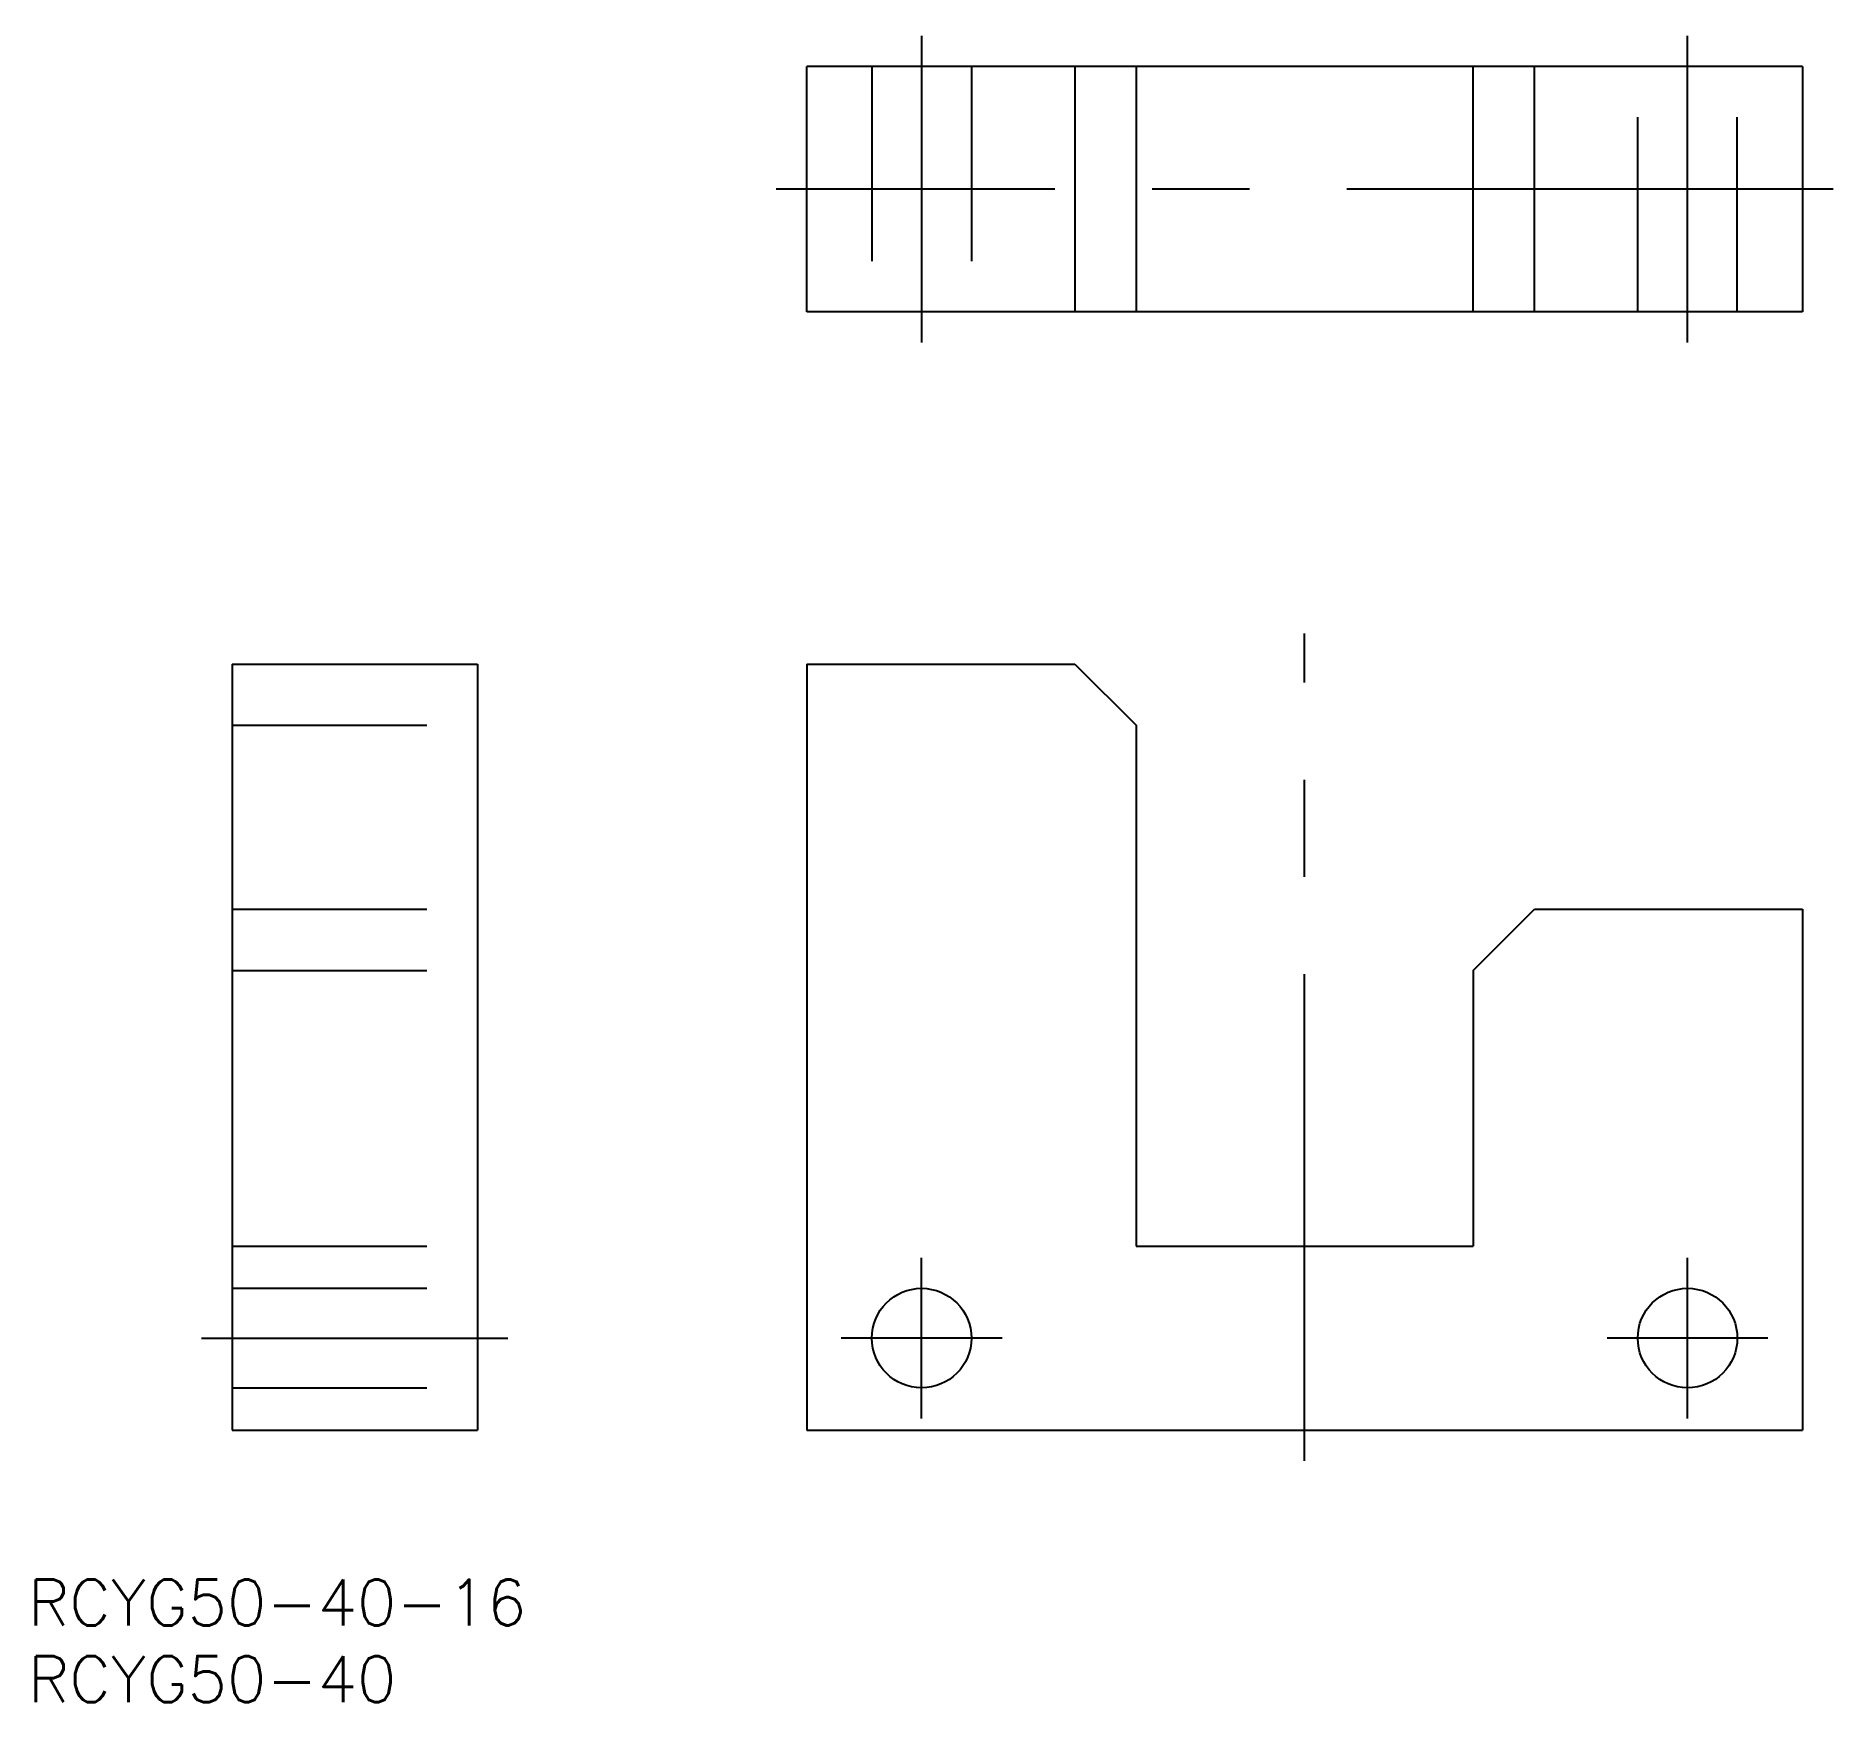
# Model space of a CAD drawing. Extents: x -83 to 34, y -18 to 91.
import ezdxf

# ---------------------------------------------------------------- set-up
doc = ezdxf.new("R2010")
doc.units = 0
doc.linetypes.add('CENTER', pattern=[50.8, 31.75, -6.35, 6.35, -6.35])
doc.linetypes.add('DASHED', pattern=[19.05, 12.7, -6.35])
doc.layers.get('0').update_dxf_attribs({"linetype": 'CONTINUOUS'})
doc.layers.add('CENTER', color=1, linetype='CENTER')
doc.styles.get("Standard").update_dxf_attribs({"font": 'txt.shx', "height": 3, "bigfont": 'bigfont.shx'})

msp = doc.modelspace()

# ---------------------------------------------------------------- linework, layer by layer
at = {"color": 7, "linetype": 'CONTINUOUS'}
for p, q in [((32.5, 89), (-32.5, 89)), ((-32.5, 73), (-32.5, 89)), ((-15, 89), (-15, 73)), ((-11, 89), (-11, 73)), ((11, 73), (11, 89)), ((15, 73), (15, 89)), ((32.5, 89), (32.5, 73)), ((32.5, 73), (-32.5, 73)), ((-70, 50), (-54, 50)), ((-70, 50), (-70, 0)), ((-54, 50), (-54, 0)), ((-32.5, 50), (-15, 50)), ((-32.5, 50), (-32.5, 0)), ((-15, 50), (-11, 46)), ((-11, 46), (-11, 12)), ((11, 30), (15, 34)), ((15, 34), (32.5, 34)), ((32.5, 34), (32.5, 0)), ((11, 30), (11, 12)), ((-11, 12), (11, 12)), ((-70, 0), (-54, 0)), ((-32.5, 0), (32.5, 0))]:
    msp.add_line(p, q, dxfattribs=at)
at = {"color": 3, "linetype": 'DASHED'}
for p, q in [((-28.25, 89), (-28.25, 73)), ((-21.75, 89), (-21.75, 73)), ((21.75, 73), (21.75, 89)), ((28.25, 73), (28.25, 89)), ((-70, 46), (-54, 46)), ((-70, 34), (-54, 34)), ((-70, 30), (-54, 30)), ((-70, 12), (-54, 12)), ((-70, 9.25), (-54, 9.25)), ((-70, 2.75), (-54, 2.75))]:
    msp.add_line(p, q, dxfattribs=at)
at = {"color": 7, "linetype": 'CONTINUOUS'}
for centre in [(-25, 6), (25, 6)]:
    msp.add_circle(centre, 3.25, dxfattribs=at)
at = {"layer": 'CENTER', "color": 1, "linetype": 'CENTER'}
for p, q in [((-25, 91), (-25, 71)), ((25, 71), (25, 91)), ((34.5, 81), (-34.5, 81)), ((0, -2), (0, 52)), ((-25, 0.75), (-25, 11.25)), ((25, 0.75), (25, 11.25)), ((-72, 6), (-52, 6)), ((-19.75, 6), (-30.25, 6)), ((30.25, 6), (19.75, 6))]:
    msp.add_line(p, q, dxfattribs=at)

# ---------------------------------------------------------------- texts
at = {"color": 7, "linetype": 'CONTINUOUS'}
for s, p in [('RCYG50-40-16', (-83.33, -12.76)), ('RCYG50-40', (-83.33, -17.76))]:
    msp.add_text(s, height=3, dxfattribs=at).set_placement(p)

doc.saveas('drawing.dxf')
